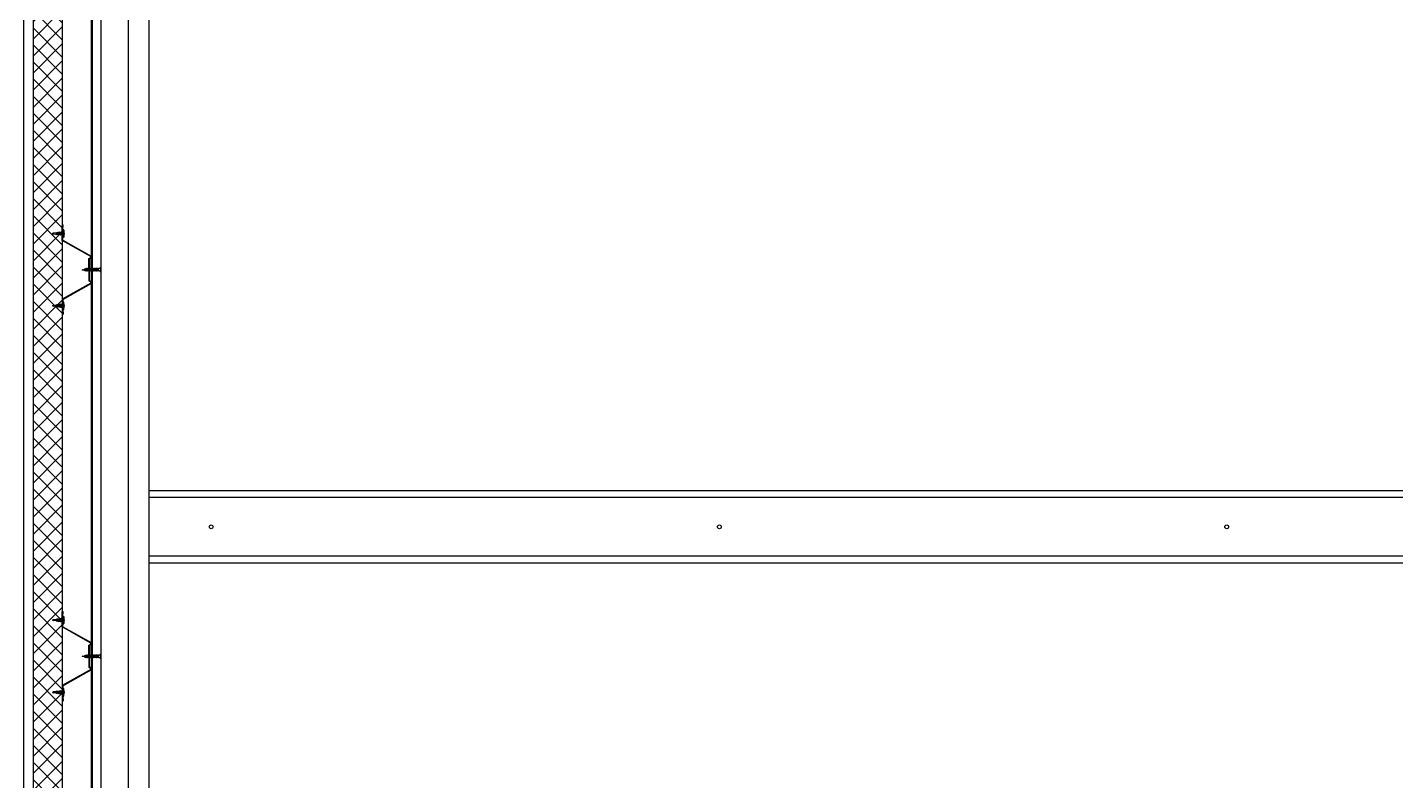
# Model space of a CAD drawing. Header units: inches. Extents: x 203 to 1065, y -1127 to 921.
# Drawn here: x 358.735 to 360.151, y 876.751 to 877.531 of the extents above; entities that cross this region are included whole.
import ezdxf

# ---------------------------------------------------------------- set-up
doc = ezdxf.new("R2010")
doc.units = ezdxf.units.IN
doc.header["$MEASUREMENT"] = 0
doc.linetypes.add('CONTINUA', pattern=[0])
doc.layers.add('CORTE PERFILES Y CERCHA', color=3, linetype='CONTINUA')
doc.layers.add('CORTE PROY', color=8, linetype='CONTINUA')

msp = doc.modelspace()

# ---------------------------------------------------------------- hatches: boundary and pattern name
at = {"layer": 'CORTE PERFILES Y CERCHA', "ltscale": 0.5}
h = msp.add_hatch(dxfattribs=at)
h.set_pattern_fill('_USER', color=251, scale=0.0125, angle=135, style=0, double=1, pattern_type=0)
h.set_pattern_definition([(135, (330.188395, 595.680693), (-0.00883883476, -0.00883883476), []), (225, (330.188395, 595.680693), (0.00883883476, -0.00883883476), [])])
h.paths.add_polyline_path([(358.7412, 875.715), (358.7412, 885.903), (358.7712, 885.903), (358.7712, 875.715)])

# ---------------------------------------------------------------- linework, layer by layer
at = {"layer": 'CORTE PERFILES Y CERCHA', "color": 2}
for p, q in [((358.8012, 885.8193), (358.8012, 875.7987)), ((358.8022, 885.8193), (358.8022, 875.7987)), ((358.8112, 885.8193), (358.8112, 875.7987))]:
    msp.add_line(p, q, dxfattribs=at)
at = {"layer": 'CORTE PERFILES Y CERCHA'}
for p, q in [((358.7647, 877.3182), (358.7609, 877.3174)), ((358.7609, 877.3174), (358.7616, 877.3178)), ((358.7616, 877.3174), (358.7609, 877.3174)), ((358.7609, 877.3174), (358.7616, 877.317)), ((358.7647, 877.3182), (358.7616, 877.3178)), ((358.7616, 877.317), (358.7616, 877.3174)), ((358.765, 877.3166), (358.7616, 877.317)), ((358.7651, 877.3186), (358.7647, 877.3182)), ((358.7647, 877.3182), (358.765, 877.3166)), ((358.7655, 877.3163), (358.765, 877.3166)), ((358.7651, 877.3186), (358.7655, 877.3183)), ((358.7655, 877.3163), (358.7651, 877.3186)), ((358.7664, 877.3184), (358.7655, 877.3183)), ((358.7655, 877.3183), (358.766, 877.3165)), ((358.7655, 877.3163), (358.766, 877.3165)), ((358.7669, 877.3164), (358.766, 877.3165)), ((358.7668, 877.3188), (358.7664, 877.3184)), ((358.7664, 877.3184), (358.7669, 877.3164)), ((358.7668, 877.3188), (358.7673, 877.3185)), ((358.7674, 877.316), (358.7668, 877.3188)), ((358.7674, 877.316), (358.7669, 877.3164)), ((358.7682, 877.3186), (358.7673, 877.3185)), ((358.7673, 877.3185), (358.7678, 877.3163)), ((358.7674, 877.316), (358.7678, 877.3163)), ((358.7687, 877.3162), (358.7678, 877.3163)), ((358.7686, 877.3191), (358.7682, 877.3186)), ((358.7682, 877.3186), (358.7687, 877.3162)), ((358.7686, 877.3191), (358.769, 877.3187)), ((358.7692, 877.3157), (358.7686, 877.3191)), ((358.7692, 877.3157), (358.7687, 877.3162)), ((358.77, 877.3188), (358.769, 877.3187)), ((358.769, 877.3187), (358.7697, 877.3161)), ((358.7692, 877.3157), (358.7697, 877.3161)), ((358.7707, 877.316), (358.7697, 877.3161)), ((358.7704, 877.3194), (358.77, 877.3188)), ((358.77, 877.3188), (358.7707, 877.316)), ((358.7704, 877.3194), (358.7708, 877.3189)), ((358.7711, 877.3154), (358.7704, 877.3194)), ((358.7711, 877.3154), (358.7707, 877.316)), ((358.7716, 877.319), (358.7708, 877.3189)), ((358.7708, 877.3189), (358.7716, 877.3159)), ((358.7711, 877.3154), (358.7716, 877.3159)), ((358.7712, 877.3189), (358.7712, 877.3259)), ((358.7712, 877.3104), (358.7712, 877.3155)), ((358.7716, 877.319), (358.7716, 877.3259)), ((358.7716, 877.3259), (358.7716, 877.3259)), ((358.7716, 877.324), (358.7716, 877.3259)), ((358.7716, 877.324), (358.772, 877.324)), ((358.772, 877.3209), (358.7716, 877.3204)), ((358.7716, 877.3144), (358.7716, 877.3204)), ((358.7716, 877.319), (358.7716, 877.3159)), ((358.7716, 877.3106), (358.7716, 877.3159)), ((358.772, 877.314), (358.7716, 877.3144)), ((358.772, 877.324), (358.772, 877.3259)), ((358.772, 877.3209), (358.772, 877.314)), ((358.7721, 877.321), (358.7721, 877.3139)), ((358.7729, 877.321), (358.7729, 877.3139)), ((358.7734, 877.3174), (358.7729, 877.3174)), ((358.7942, 877.2793), (358.7919, 877.28)), ((358.7943, 877.2793), (358.7947, 877.281)), ((358.7946, 877.2789), (358.7943, 877.2793)), ((358.795, 877.2813), (358.7946, 877.2789)), ((358.7946, 877.2789), (358.7949, 877.2791)), ((358.795, 877.2813), (358.7947, 877.281)), ((358.7949, 877.2791), (358.7953, 877.281)), ((358.7955, 877.2789), (358.7949, 877.2791)), ((358.795, 877.2813), (358.7953, 877.281)), ((358.7961, 877.2812), (358.7953, 877.281)), ((358.7955, 877.2789), (358.7961, 877.2812)), ((358.7958, 877.2785), (358.7955, 877.2789)), ((358.7964, 877.2815), (358.7958, 877.2785)), ((358.7958, 877.2785), (358.7962, 877.2789)), ((358.7964, 877.2815), (358.7961, 877.2812)), ((358.7962, 877.2789), (358.7967, 877.2812)), ((358.7968, 877.2789), (358.7962, 877.2789)), ((358.7964, 877.2815), (358.7967, 877.2812)), ((358.7974, 877.2812), (358.7967, 877.2812)), ((358.7968, 877.2789), (358.7974, 877.2812)), ((358.7972, 877.2785), (358.7968, 877.2789)), ((358.7977, 877.2815), (358.7972, 877.2785)), ((358.7972, 877.2785), (358.7975, 877.2789)), ((358.7977, 877.2815), (358.7974, 877.2812)), ((358.7975, 877.2789), (358.7981, 877.2812)), ((358.7982, 877.2789), (358.7975, 877.2789)), ((358.7977, 877.2815), (358.7981, 877.2812)), ((358.7987, 877.2812), (358.7981, 877.2812)), ((358.7982, 877.2789), (358.7987, 877.2812)), ((358.7985, 877.2785), (358.7982, 877.2789)), ((358.7991, 877.2815), (358.7985, 877.2785)), ((358.7985, 877.2785), (358.7989, 877.2789)), ((358.7991, 877.2815), (358.7987, 877.2812)), ((358.7989, 877.2789), (358.7994, 877.2812)), ((358.7995, 877.2789), (358.7989, 877.2789)), ((358.7991, 877.2815), (358.7994, 877.2812)), ((358.8001, 877.2812), (358.7994, 877.2812)), ((358.7995, 877.2789), (358.8001, 877.2812)), ((358.7999, 877.2785), (358.7995, 877.2789)), ((358.8004, 877.2815), (358.7999, 877.2785)), ((358.7999, 877.2785), (358.8002, 877.2789)), ((358.8004, 877.2815), (358.8001, 877.2812)), ((358.8002, 877.2789), (358.8008, 877.2812)), ((358.8009, 877.2789), (358.8002, 877.2789)), ((358.8004, 877.2815), (358.8008, 877.2812)), ((358.8014, 877.2812), (358.8008, 877.2812)), ((358.8009, 877.2789), (358.8014, 877.2812)), ((358.8012, 877.2785), (358.8009, 877.2789)), ((358.8018, 877.2815), (358.8012, 877.2785)), ((358.8012, 877.2785), (358.8016, 877.2789)), ((358.8018, 877.2815), (358.8014, 877.2812)), ((358.8016, 877.2789), (358.8021, 877.2812)), ((358.8023, 877.2789), (358.8016, 877.2789)), ((358.8018, 877.2815), (358.8021, 877.2812)), ((358.8028, 877.2812), (358.8021, 877.2812)), ((358.8028, 877.2812), (358.8021, 877.2812)), ((358.8023, 877.2789), (358.8028, 877.2812)), ((358.8023, 877.2789), (358.8028, 877.2812)), ((358.8026, 877.2785), (358.8023, 877.2789)), ((358.8032, 877.2815), (358.8026, 877.2785)), ((358.8026, 877.2785), (358.803, 877.2789)), ((358.8032, 877.2815), (358.8028, 877.2812)), ((358.803, 877.2789), (358.8035, 877.2812)), ((358.8036, 877.2789), (358.803, 877.2789)), ((358.8032, 877.2815), (358.8035, 877.2812)), ((358.8042, 877.2812), (358.8035, 877.2812)), ((358.8036, 877.2789), (358.8042, 877.2812)), ((358.8036, 877.2789), (358.8042, 877.2812)), ((358.8036, 877.2789), (358.8042, 877.2812)), ((358.804, 877.2785), (358.8036, 877.2789)), ((358.8045, 877.2815), (358.804, 877.2785)), ((358.804, 877.2785), (358.8043, 877.2789)), ((358.8045, 877.2815), (358.8042, 877.2812)), ((358.8043, 877.2789), (358.8049, 877.2812)), ((358.805, 877.2789), (358.8043, 877.2789)), ((358.8045, 877.2815), (358.8049, 877.2812)), ((358.8055, 877.2812), (358.8049, 877.2812)), ((358.805, 877.2789), (358.8055, 877.2812)), ((358.805, 877.2789), (358.8055, 877.2812)), ((358.805, 877.2789), (358.8055, 877.2812)), ((358.8053, 877.2785), (358.805, 877.2789)), ((358.8059, 877.2815), (358.8053, 877.2785)), ((358.8053, 877.2785), (358.8057, 877.2789)), ((358.8059, 877.2815), (358.8055, 877.2812)), ((358.8057, 877.2789), (358.8062, 877.2812)), ((358.8063, 877.2789), (358.8057, 877.2789)), ((358.8059, 877.2815), (358.8062, 877.2812)), ((358.8069, 877.2812), (358.8062, 877.2812)), ((358.8063, 877.2789), (358.8069, 877.2812)), ((358.8067, 877.2785), (358.8063, 877.2789)), ((358.8072, 877.2815), (358.8067, 877.2785)), ((358.8067, 877.2785), (358.807, 877.2789)), ((358.8072, 877.2815), (358.8069, 877.2812)), ((358.8072, 877.2815), (358.8069, 877.2812)), ((358.807, 877.2789), (358.8076, 877.2812)), ((358.8077, 877.2789), (358.807, 877.2789)), ((358.8072, 877.2815), (358.8076, 877.2812)), ((358.8072, 877.2815), (358.8076, 877.2812)), ((358.8082, 877.2812), (358.8076, 877.2812)), ((358.8077, 877.2789), (358.8082, 877.2812)), ((358.808, 877.2785), (358.8077, 877.2789)), ((358.8086, 877.2815), (358.808, 877.2785)), ((358.808, 877.2785), (358.8084, 877.2789)), ((358.8086, 877.2815), (358.8082, 877.2812)), ((358.8086, 877.2815), (358.8082, 877.2812)), ((358.8083, 877.2789), (358.8089, 877.2812)), ((358.8096, 877.2789), (358.8083, 877.2789)), ((358.8089, 877.2789), (358.8084, 877.2789)), ((358.8086, 877.2815), (358.8089, 877.2812)), ((358.8086, 877.2815), (358.8089, 877.2812)), ((358.8095, 877.2812), (358.8089, 877.2812)), ((358.8096, 877.2812), (358.8089, 877.2812)), ((358.8112, 877.2826), (358.8096, 877.2812)), ((358.8112, 877.2775), (358.8096, 877.2789)), ((358.8112, 877.28), (358.8108, 877.28)), ((358.8112, 877.2775), (358.8112, 877.2826)), ((358.7609, 877.2427), (358.7616, 877.2431)), ((358.7616, 877.2427), (358.7609, 877.2427)), ((358.7609, 877.2427), (358.7616, 877.2422)), ((358.7647, 877.2419), (358.7609, 877.2427)), ((358.765, 877.2434), (358.7616, 877.2431)), ((358.7616, 877.2431), (358.7616, 877.2427)), ((358.7647, 877.2419), (358.7616, 877.2422)), ((358.7647, 877.2419), (358.765, 877.2435)), ((358.7655, 877.2438), (358.765, 877.2435)), ((358.7655, 877.2438), (358.7651, 877.2415)), ((358.7655, 877.2438), (358.766, 877.2436)), ((358.7655, 877.2418), (358.766, 877.2436)), ((358.7669, 877.2437), (358.766, 877.2436)), ((358.7664, 877.2417), (358.7669, 877.2437)), ((358.7674, 877.2441), (358.7668, 877.2412)), ((358.7674, 877.2441), (358.7669, 877.2437)), ((358.7673, 877.2416), (358.7678, 877.2438)), ((358.7674, 877.2441), (358.7678, 877.2438)), ((358.7687, 877.2439), (358.7678, 877.2438)), ((358.7682, 877.2415), (358.7687, 877.2439)), ((358.7692, 877.2444), (358.7686, 877.241)), ((358.7692, 877.2444), (358.7687, 877.2439)), ((358.769, 877.2414), (358.7697, 877.244)), ((358.7692, 877.2444), (358.7697, 877.244)), ((358.7707, 877.2441), (358.7697, 877.244)), ((358.77, 877.2413), (358.7707, 877.2441)), ((358.7711, 877.2447), (358.7704, 877.2407)), ((358.7711, 877.2447), (358.7707, 877.2441)), ((358.7708, 877.2412), (358.7716, 877.2442)), ((358.7711, 877.2447), (358.7716, 877.2442)), ((358.7712, 877.2497), (358.7712, 877.2446)), ((358.7716, 877.2494), (358.7716, 877.2442)), ((358.772, 877.2461), (358.7716, 877.2457)), ((358.7716, 877.2457), (358.7716, 877.2442)), ((358.7716, 877.2411), (358.7716, 877.2442)), ((358.772, 877.2392), (358.772, 877.2461)), ((358.7721, 877.2391), (358.7721, 877.2462)), ((358.7729, 877.2391), (358.7729, 877.2462)), ((358.7734, 877.2427), (358.7729, 877.2427)), ((358.7651, 877.2415), (358.7647, 877.2419)), ((358.7651, 877.2415), (358.7655, 877.2418)), ((358.7664, 877.2417), (358.7655, 877.2418)), ((358.7668, 877.2412), (358.7664, 877.2417)), ((358.7668, 877.2412), (358.7673, 877.2416)), ((358.7682, 877.2415), (358.7673, 877.2416)), ((358.7686, 877.241), (358.7682, 877.2415)), ((358.7686, 877.241), (358.769, 877.2414)), ((358.77, 877.2413), (358.769, 877.2414)), ((358.7704, 877.2407), (358.77, 877.2413)), ((358.7704, 877.2407), (358.7708, 877.2412)), ((358.7716, 877.2411), (358.7708, 877.2412)), ((358.7712, 877.2412), (358.7712, 877.2342)), ((358.7716, 877.2411), (358.7716, 877.2342)), ((358.7716, 877.2411), (358.7716, 877.2397)), ((358.772, 877.2392), (358.7716, 877.2397)), ((358.7716, 877.2361), (358.7716, 877.2342)), ((358.7716, 877.2361), (358.772, 877.2361)), ((358.7716, 877.2342), (358.7716, 877.2342)), ((358.772, 877.2361), (358.772, 877.2342)), ((358.7647, 876.9182), (358.7609, 876.9174)), ((358.7609, 876.9174), (358.7616, 876.9178)), ((358.7616, 876.9174), (358.7609, 876.9174)), ((358.7609, 876.9174), (358.7616, 876.917)), ((358.7647, 876.9182), (358.7616, 876.9178)), ((358.7616, 876.917), (358.7616, 876.9174)), ((358.765, 876.9166), (358.7616, 876.917)), ((358.7651, 876.9186), (358.7647, 876.9182)), ((358.7647, 876.9182), (358.765, 876.9166)), ((358.7655, 876.9163), (358.765, 876.9166)), ((358.7651, 876.9186), (358.7655, 876.9183)), ((358.7655, 876.9163), (358.7651, 876.9186)), ((358.7664, 876.9184), (358.7655, 876.9183)), ((358.7655, 876.9183), (358.766, 876.9165)), ((358.7655, 876.9163), (358.766, 876.9165)), ((358.7669, 876.9164), (358.766, 876.9165)), ((358.7668, 876.9188), (358.7664, 876.9184)), ((358.7664, 876.9184), (358.7669, 876.9164)), ((358.7668, 876.9188), (358.7673, 876.9185)), ((358.7674, 876.916), (358.7668, 876.9188)), ((358.7682, 876.9186), (358.7673, 876.9185)), ((358.7673, 876.9185), (358.7678, 876.9163)), ((358.7686, 876.9191), (358.7682, 876.9186)), ((358.7682, 876.9186), (358.7687, 876.9162)), ((358.7686, 876.9191), (358.769, 876.9187)), ((358.7692, 876.9157), (358.7686, 876.9191)), ((358.77, 876.9188), (358.769, 876.9187)), ((358.769, 876.9187), (358.7697, 876.9161)), ((358.7704, 876.9194), (358.77, 876.9188)), ((358.77, 876.9188), (358.7707, 876.916)), ((358.7704, 876.9194), (358.7708, 876.9189)), ((358.7711, 876.9154), (358.7704, 876.9194)), ((358.7716, 876.919), (358.7708, 876.9189)), ((358.7708, 876.9189), (358.7716, 876.9159)), ((358.7712, 876.9189), (358.7712, 876.9259)), ((358.7716, 876.919), (358.7716, 876.9259)), ((358.7716, 876.9259), (358.7716, 876.9259)), ((358.7716, 876.924), (358.7716, 876.9259)), ((358.7716, 876.924), (358.772, 876.924)), ((358.772, 876.9209), (358.7716, 876.9204)), ((358.7716, 876.9144), (358.7716, 876.9204)), ((358.7716, 876.919), (358.7716, 876.9159)), ((358.772, 876.924), (358.772, 876.9259)), ((358.772, 876.9209), (358.772, 876.914)), ((358.7721, 876.921), (358.7721, 876.9139)), ((358.7729, 876.921), (358.7729, 876.9139)), ((358.7734, 876.9174), (358.7729, 876.9174)), ((358.7674, 876.916), (358.7669, 876.9164)), ((358.7674, 876.916), (358.7678, 876.9163)), ((358.7687, 876.9162), (358.7678, 876.9163)), ((358.7692, 876.9157), (358.7687, 876.9162)), ((358.7692, 876.9157), (358.7697, 876.9161)), ((358.7707, 876.916), (358.7697, 876.9161)), ((358.7711, 876.9154), (358.7707, 876.916)), ((358.7711, 876.9154), (358.7716, 876.9159)), ((358.7712, 876.9104), (358.7712, 876.9155)), ((358.7716, 876.9106), (358.7716, 876.9159)), ((358.772, 876.914), (358.7716, 876.9144)), ((358.7942, 876.8793), (358.7919, 876.88)), ((358.7943, 876.8793), (358.7947, 876.881)), ((358.7946, 876.8789), (358.7943, 876.8793)), ((358.795, 876.8813), (358.7946, 876.8789)), ((358.7946, 876.8789), (358.7949, 876.8791)), ((358.795, 876.8813), (358.7947, 876.881)), ((358.7949, 876.8791), (358.7953, 876.881)), ((358.7955, 876.8789), (358.7949, 876.8791)), ((358.795, 876.8813), (358.7953, 876.881)), ((358.7961, 876.8812), (358.7953, 876.881)), ((358.7955, 876.8789), (358.7961, 876.8812)), ((358.7958, 876.8785), (358.7955, 876.8789)), ((358.7964, 876.8815), (358.7958, 876.8785)), ((358.7958, 876.8785), (358.7962, 876.8789)), ((358.7964, 876.8815), (358.7961, 876.8812)), ((358.7962, 876.8789), (358.7967, 876.8812)), ((358.7968, 876.8789), (358.7962, 876.8789)), ((358.7964, 876.8815), (358.7967, 876.8812)), ((358.7974, 876.8812), (358.7967, 876.8812)), ((358.7968, 876.8789), (358.7974, 876.8812)), ((358.7972, 876.8785), (358.7968, 876.8789)), ((358.7977, 876.8815), (358.7972, 876.8785)), ((358.7972, 876.8785), (358.7975, 876.8789)), ((358.7977, 876.8815), (358.7974, 876.8812)), ((358.7975, 876.8789), (358.7981, 876.8812)), ((358.7982, 876.8789), (358.7975, 876.8789)), ((358.7977, 876.8815), (358.7981, 876.8812)), ((358.7987, 876.8812), (358.7981, 876.8812)), ((358.7982, 876.8789), (358.7987, 876.8812)), ((358.7985, 876.8785), (358.7982, 876.8789)), ((358.7991, 876.8815), (358.7985, 876.8785)), ((358.7985, 876.8785), (358.7989, 876.8789)), ((358.7991, 876.8815), (358.7987, 876.8812)), ((358.7989, 876.8789), (358.7994, 876.8812)), ((358.7995, 876.8789), (358.7989, 876.8789)), ((358.7991, 876.8815), (358.7994, 876.8812)), ((358.8001, 876.8812), (358.7994, 876.8812)), ((358.7995, 876.8789), (358.8001, 876.8812)), ((358.7999, 876.8785), (358.7995, 876.8789)), ((358.8004, 876.8815), (358.7999, 876.8785)), ((358.7999, 876.8785), (358.8002, 876.8789)), ((358.8004, 876.8815), (358.8001, 876.8812)), ((358.8002, 876.8789), (358.8008, 876.8812)), ((358.8009, 876.8789), (358.8002, 876.8789)), ((358.8004, 876.8815), (358.8008, 876.8812)), ((358.8014, 876.8812), (358.8008, 876.8812)), ((358.8009, 876.8789), (358.8014, 876.8812)), ((358.8012, 876.8785), (358.8009, 876.8789)), ((358.8018, 876.8815), (358.8012, 876.8785)), ((358.8012, 876.8785), (358.8016, 876.8789)), ((358.8018, 876.8815), (358.8014, 876.8812)), ((358.8016, 876.8789), (358.8021, 876.8812)), ((358.8023, 876.8789), (358.8016, 876.8789)), ((358.8018, 876.8815), (358.8021, 876.8812)), ((358.8028, 876.8812), (358.8021, 876.8812)), ((358.8028, 876.8812), (358.8021, 876.8812)), ((358.8023, 876.8789), (358.8028, 876.8812)), ((358.8023, 876.8789), (358.8028, 876.8812)), ((358.8026, 876.8785), (358.8023, 876.8789)), ((358.8032, 876.8815), (358.8026, 876.8785)), ((358.8026, 876.8785), (358.803, 876.8789)), ((358.8032, 876.8815), (358.8028, 876.8812)), ((358.803, 876.8789), (358.8035, 876.8812)), ((358.8036, 876.8789), (358.803, 876.8789)), ((358.8032, 876.8815), (358.8035, 876.8812)), ((358.8042, 876.8812), (358.8035, 876.8812)), ((358.8036, 876.8789), (358.8042, 876.8812)), ((358.8036, 876.8789), (358.8042, 876.8812)), ((358.8036, 876.8789), (358.8042, 876.8812)), ((358.804, 876.8785), (358.8036, 876.8789)), ((358.8045, 876.8815), (358.804, 876.8785)), ((358.804, 876.8785), (358.8043, 876.8789)), ((358.8045, 876.8815), (358.8042, 876.8812)), ((358.8043, 876.8789), (358.8049, 876.8812)), ((358.805, 876.8789), (358.8043, 876.8789)), ((358.8045, 876.8815), (358.8049, 876.8812)), ((358.8055, 876.8812), (358.8049, 876.8812)), ((358.805, 876.8789), (358.8055, 876.8812)), ((358.805, 876.8789), (358.8055, 876.8812)), ((358.805, 876.8789), (358.8055, 876.8812)), ((358.8053, 876.8785), (358.805, 876.8789)), ((358.8059, 876.8815), (358.8053, 876.8785)), ((358.8053, 876.8785), (358.8057, 876.8789)), ((358.8059, 876.8815), (358.8055, 876.8812)), ((358.8057, 876.8789), (358.8062, 876.8812)), ((358.8063, 876.8789), (358.8057, 876.8789)), ((358.8059, 876.8815), (358.8062, 876.8812)), ((358.8069, 876.8812), (358.8062, 876.8812)), ((358.8063, 876.8789), (358.8069, 876.8812)), ((358.8067, 876.8785), (358.8063, 876.8789)), ((358.8072, 876.8815), (358.8067, 876.8785)), ((358.8067, 876.8785), (358.807, 876.8789)), ((358.8072, 876.8815), (358.8069, 876.8812)), ((358.8072, 876.8815), (358.8069, 876.8812)), ((358.807, 876.8789), (358.8076, 876.8812)), ((358.8077, 876.8789), (358.807, 876.8789)), ((358.8072, 876.8815), (358.8076, 876.8812)), ((358.8072, 876.8815), (358.8076, 876.8812)), ((358.8082, 876.8812), (358.8076, 876.8812)), ((358.8077, 876.8789), (358.8082, 876.8812)), ((358.808, 876.8785), (358.8077, 876.8789)), ((358.8086, 876.8815), (358.808, 876.8785)), ((358.808, 876.8785), (358.8084, 876.8789)), ((358.8086, 876.8815), (358.8082, 876.8812)), ((358.8086, 876.8815), (358.8082, 876.8812)), ((358.8083, 876.8789), (358.8089, 876.8812)), ((358.8096, 876.8789), (358.8083, 876.8789)), ((358.8089, 876.8789), (358.8084, 876.8789)), ((358.8086, 876.8815), (358.8089, 876.8812)), ((358.8086, 876.8815), (358.8089, 876.8812)), ((358.8095, 876.8812), (358.8089, 876.8812)), ((358.8096, 876.8812), (358.8089, 876.8812)), ((358.8112, 876.8826), (358.8096, 876.8812)), ((358.8112, 876.8775), (358.8096, 876.8789)), ((358.8112, 876.88), (358.8108, 876.88)), ((358.8112, 876.8775), (358.8112, 876.8826)), ((358.7712, 876.8497), (358.7712, 876.8446)), ((358.7716, 876.8494), (358.7716, 876.8442)), ((358.772, 876.8461), (358.7716, 876.8457)), ((358.7716, 876.8457), (358.7716, 876.8442)), ((358.772, 876.8392), (358.772, 876.8461)), ((358.7721, 876.8391), (358.7721, 876.8462)), ((358.7729, 876.8391), (358.7729, 876.8462)), ((358.7609, 876.8427), (358.7616, 876.8431)), ((358.7616, 876.8427), (358.7609, 876.8427)), ((358.7609, 876.8427), (358.7616, 876.8422)), ((358.7647, 876.8419), (358.7609, 876.8427)), ((358.765, 876.8434), (358.7616, 876.8431)), ((358.7616, 876.8431), (358.7616, 876.8427)), ((358.7647, 876.8419), (358.7616, 876.8422)), ((358.7647, 876.8419), (358.765, 876.8435)), ((358.7651, 876.8415), (358.7647, 876.8419)), ((358.7655, 876.8438), (358.765, 876.8435)), ((358.7655, 876.8438), (358.7651, 876.8415)), ((358.7651, 876.8415), (358.7655, 876.8418)), ((358.7655, 876.8438), (358.766, 876.8436)), ((358.7655, 876.8418), (358.766, 876.8436)), ((358.7664, 876.8417), (358.7655, 876.8418)), ((358.7669, 876.8437), (358.766, 876.8436)), ((358.7664, 876.8417), (358.7669, 876.8437)), ((358.7668, 876.8412), (358.7664, 876.8417)), ((358.7674, 876.8441), (358.7668, 876.8412)), ((358.7668, 876.8412), (358.7673, 876.8416)), ((358.7674, 876.8441), (358.7669, 876.8437)), ((358.7673, 876.8416), (358.7678, 876.8438)), ((358.7682, 876.8415), (358.7673, 876.8416)), ((358.7674, 876.8441), (358.7678, 876.8438)), ((358.7687, 876.8439), (358.7678, 876.8438)), ((358.7682, 876.8415), (358.7687, 876.8439)), ((358.7686, 876.841), (358.7682, 876.8415)), ((358.7692, 876.8444), (358.7686, 876.841)), ((358.7686, 876.841), (358.769, 876.8414)), ((358.7692, 876.8444), (358.7687, 876.8439)), ((358.769, 876.8414), (358.7697, 876.844)), ((358.77, 876.8413), (358.769, 876.8414)), ((358.7692, 876.8444), (358.7697, 876.844)), ((358.7707, 876.8441), (358.7697, 876.844)), ((358.77, 876.8413), (358.7707, 876.8441)), ((358.7704, 876.8407), (358.77, 876.8413)), ((358.7711, 876.8447), (358.7704, 876.8407)), ((358.7704, 876.8407), (358.7708, 876.8412)), ((358.7711, 876.8447), (358.7707, 876.8441)), ((358.7708, 876.8412), (358.7716, 876.8442)), ((358.7716, 876.8411), (358.7708, 876.8412)), ((358.7711, 876.8447), (358.7716, 876.8442)), ((358.7712, 876.8412), (358.7712, 876.8342)), ((358.7716, 876.8411), (358.7716, 876.8442)), ((358.7716, 876.8411), (358.7716, 876.8342)), ((358.7716, 876.8411), (358.7716, 876.8397)), ((358.772, 876.8392), (358.7716, 876.8397)), ((358.7716, 876.8361), (358.7716, 876.8342)), ((358.7716, 876.8361), (358.772, 876.8361)), ((358.7716, 876.8342), (358.7716, 876.8342)), ((358.772, 876.8361), (358.772, 876.8342)), ((358.7734, 876.8427), (358.7729, 876.8427))]:
    msp.add_line(p, q, dxfattribs=at)
msp.add_lwpolyline([(358.7312, 875.715), (358.7312, 885.903), (358.7712, 885.903), (358.7712, 875.715)], close=True, dxfattribs=at)
at = {"layer": 'CORTE PERFILES Y CERCHA', "color": 2}
msp.add_lwpolyline([(358.7412, 875.715), (358.7412, 885.903), (358.7712, 885.903), (358.7712, 875.715)], close=True, dxfattribs=at)
at = {"layer": 'CORTE PERFILES Y CERCHA'}
for points in [[(358.7988, 877.2812), (358.7988, 877.2917), (358.8007, 877.2926), (358.8007, 877.2937), (358.7712, 877.3104)], [(358.7716, 877.3106), (358.8012, 877.2942), (358.8012, 877.2923), (358.7993, 877.2914), (358.7993, 877.2814)], [(358.7988, 877.2786), (358.7988, 877.2684), (358.8007, 877.2675), (358.8007, 877.2663), (358.7712, 877.2497)], [(358.7716, 877.2494), (358.8012, 877.2659), (358.8012, 877.2678), (358.7993, 877.2687), (358.7993, 877.2789)], [(358.7988, 876.8812), (358.7988, 876.8917), (358.8007, 876.8926), (358.8007, 876.8937), (358.7712, 876.9104)], [(358.7716, 876.9106), (358.8012, 876.8942), (358.8012, 876.8923), (358.7993, 876.8914), (358.7993, 876.8814)], [(358.7988, 876.8786), (358.7988, 876.8684), (358.8007, 876.8675), (358.8007, 876.8663), (358.7712, 876.8497)], [(358.7716, 876.8494), (358.8012, 876.8659), (358.8012, 876.8678), (358.7993, 876.8687), (358.7993, 876.8789)]]:
    msp.add_lwpolyline(points, dxfattribs=at)
for centre, radius, start, end in [((358.7716, 877.3259), 0.000437, 0, 180), ((358.7725, 877.321), 0.000403, 0, 180), ((358.7725, 877.3139), 0.000403, 180, 0), ((358.7636, 877.3174), 0.00976, 342.0915, 17.9085), ((358.7923, 877.2832), 0.00322, 261.9716, 316.3452), ((358.7725, 877.2462), 0.000403, 0, 180), ((358.7636, 877.2427), 0.00976, 342.0915, 17.9085), ((358.7716, 877.2342), 0.000437, 180, 0), ((358.7725, 877.2391), 0.000403, 180, 0), ((358.7716, 876.9259), 0.000437, 0, 180), ((358.7725, 876.921), 0.000403, 0, 180), ((358.7636, 876.9174), 0.00976, 342.0915, 17.9085), ((358.7725, 876.9139), 0.000403, 180, 0), ((358.7923, 876.8832), 0.00322, 261.9716, 316.3452), ((358.7725, 876.8462), 0.000403, 0, 180), ((358.7636, 876.8427), 0.00976, 342.0915, 17.9085), ((358.7716, 876.8342), 0.000437, 180, 0), ((358.7725, 876.8391), 0.000403, 180, 0)]:
    msp.add_arc(centre, radius, start, end, dxfattribs=at)
at = {"layer": 'CORTE PROY', "color": 253, "ltscale": 0.5}
for p, q in [((358.8612, 875.8136), (358.8612, 878.2311)), ((358.8398, 875.8271), (358.8398, 878.2176)), ((361.1082, 877.0445), (358.8612, 877.0445)), ((361.1082, 876.9835), (358.8612, 876.9835))]:
    msp.add_line(p, q, dxfattribs=at)
for points in [[(358.8612, 877.0515), (361.1082, 877.0515)], [(361.1082, 876.9765), (358.8612, 876.9765)]]:
    msp.add_lwpolyline(points, dxfattribs=at)
for centre in [(358.9252, 877.014), (359.4512, 877.014), (359.9762, 877.014)]:
    msp.add_circle(centre, 0.002, dxfattribs=at)

doc.saveas('drawing.dxf')
